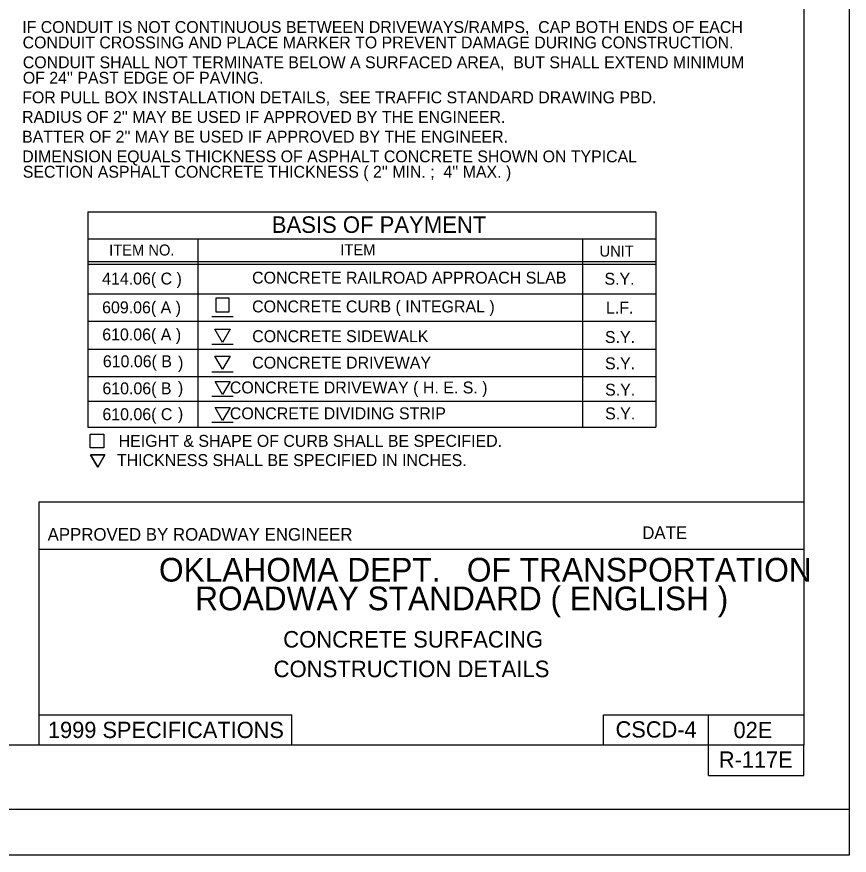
# Model space of a CAD drawing. Extents: x 990 to 1350, y 28 to 297.
# Drawn here: x 1259.3 to 1350.1, y 27.5 to 119 of the extents above; entities that cross this region are included whole.
import ezdxf

# ---------------------------------------------------------------- set-up
doc = ezdxf.new("R2010")
doc.units = 0
for name, color, linetype in [('Default', 7, 'Continuous'), ('Level 1', 7, 'Continuous'), ('Level 10', 7, 'Continuous')]:
    doc.layers.add(name, color=color, linetype=linetype)

msp = doc.modelspace()

# ---------------------------------------------------------------- linework, layer by layer
at = {"layer": 'Default'}
for p, q in [((1350.071, 257.283), (1350.071, 27.513)), ((1261.653, 66.049), (1261.653, 39.528)), ((1345.101, 66.049), (1261.653, 66.049)), ((1261.653, 60.89), (1345.101, 60.89)), ((1261.653, 42.834), (1289.264, 42.834)), ((1289.264, 39.528), (1289.264, 42.834)), ((1323.256, 39.528), (1323.256, 42.834)), ((1323.256, 42.834), (1345.101, 42.834)), ((1334.72, 36.221), (1334.72, 42.834)), ((1345.101, 36.221), (1345.101, 39.528)), ((1334.72, 36.221), (1345.101, 36.221))]:
    msp.add_line(p, q, dxfattribs=at)
for points in [[(1267.263, 73.452), (1268.767, 73.452), (1268.767, 71.954), (1267.263, 71.954)], [(1267.296, 71.207), (1268.09, 69.845), (1268.871, 71.205)], [(1267.296, 71.207), (1268.871, 71.205), (1268.09, 69.845)]]:
    msp.add_lwpolyline(points, close=True, dxfattribs=at)
at = {"layer": 'Level 1'}
for p, q in [((1267.022, 97.714), (1328.96, 97.714)), ((1267.022, 94.743), (1328.96, 94.743)), ((1279.01, 94.743), (1279.01, 74.229)), ((1320.988, 94.743), (1320.988, 74.229)), ((1267.062, 92.284), (1329, 92.284)), ((1267.062, 91.984), (1329, 91.984)), ((1267.102, 88.77), (1329.04, 88.77)), ((1280.522, 86.299), (1282.855, 86.299)), ((1267.102, 85.77), (1329.04, 85.77)), ((1280.522, 83.282), (1282.855, 83.282)), ((1267.022, 82.733), (1328.96, 82.733)), ((1267.022, 79.736), (1328.96, 79.736)), ((1280.522, 80.261), (1282.855, 80.261)), ((1267.022, 77.039), (1328.96, 77.039)), ((1280.522, 77.592), (1282.855, 77.592)), ((1280.522, 74.771), (1282.855, 74.771)), ((1345.111, 39.727), (1345.111, 39.727))]:
    msp.add_line(p, q, dxfattribs=at)
for points in [[(1267.022, 97.714), (1267.022, 95.521), (1267.022, 91.525), (1267.022, 87.529), (1267.022, 74.229)], [(1328.96, 97.714), (1328.96, 74.229)], [(1267.022, 74.229), (1328.96, 74.229)]]:
    msp.add_lwpolyline(points, dxfattribs=at)
for points in [[(1280.958, 86.811), (1282.427, 86.811), (1282.427, 88.282), (1280.958, 88.282)], [(1281.703, 83.468), (1280.882, 84.89), (1282.524, 84.89)], [(1281.703, 80.539), (1280.882, 81.961), (1282.524, 81.961)], [(1281.709, 77.762), (1280.888, 79.183), (1282.53, 79.183)], [(1281.709, 74.94), (1280.888, 76.362), (1282.53, 76.362)]]:
    msp.add_lwpolyline(points, close=True, dxfattribs=at)
at = {"layer": 'Level 10'}
for points in [[(1350.071, 27.513), (990.431, 27.513), (990.431, 257.283), (1350.071, 257.283)], [(1350.071, 252.314), (1005.442, 252.314), (1005.442, 32.535), (1350.071, 32.535)], [(1019.952, 39.531), (1019.966, 244.322), (1345.101, 244.322), (1345.101, 39.528), (1019.936, 39.528)]]:
    msp.add_lwpolyline(points, dxfattribs=at)

# ---------------------------------------------------------------- texts
at = {"layer": 'Default'}
for s, height, p in [('APPROVED BY ROADWAY ENGINEER', 1.37289, (1262.624, 61.831)), ('DATE', 1.3729, (1327.491, 62.014)), ('OKLAHOMA DEPT.   OF TRANSPORTATION', 2.58325, (1274.771, 57.368)), ('ROADWAY STANDARD ( ENGLISH )', 2.58325, (1278.718, 54.24)), ('CONCRETE SURFACING', 1.8, (1288.323, 50.171)), ('CONSTRUCTION DETAILS', 1.8, (1287.274, 46.941)), ('1999 SPECIFICATIONS', 1.776, (1262.661, 40.3)), ('CSCD-4', 1.776, (1324.584, 40.352)), ('R-117E', 1.776, (1335.846, 37.06))]:
    msp.add_text(s, height=height, dxfattribs=at).set_placement(p)
at = {"layer": 'Level 1'}
for s, height, p in [('IF CONDUIT IS NOT CONTINUOUS BETWEEN DRIVEWAYS/RAMPS,  CAP BOTH ENDS OF EACH', 1.295, (1259.856, 117.22)), ('CONDUIT CROSSING AND PLACE MARKER TO PREVENT DAMAGE DURING CONSTRUCTION.', 1.295, (1259.898, 115.536)), ('CONDUIT SHALL NOT TERMINATE BELOW A SURFACED AREA,  BUT SHALL EXTEND MINIMUM', 1.295, (1259.919, 113.371)), ("OF 24'' PAST EDGE OF PAVING.", 1.295, (1259.919, 111.687)), ('FOR PULL BOX INSTALLATION DETAILS,  SEE TRAFFIC STANDARD DRAWING PBD.', 1.295, (1259.857, 109.542)), ("RADIUS OF 2'' MAY BE USED IF APPROVED BY THE ENGINEER.", 1.295, (1259.842, 107.412)), ("BATTER OF 2'' MAY BE USED IF APPROVED BY THE ENGINEER.", 1.295, (1259.837, 105.256)), ('DIMENSION EQUALS THICKNESS OF ASPHALT CONCRETE SHOWN ON TYPICAL', 1.295, (1259.855, 103.106)), ("SECTION ASPHALT CONCRETE THICKNESS ( 2'' MIN. ;  4'' MAX. ) ", 1.295, (1259.918, 101.429)), ('BASIS OF PAYMENT', 1.8, (1287.075, 95.41)), ('ITEM NO.', 1.2, (1269.335, 92.94)), ('ITEM', 1.2, (1294.549, 92.967)), ('UNIT', 1.2, (1322.826, 92.82)), ('414.06( C )', 1.3, (1268.571, 89.776)), ('CONCRETE RAILROAD APPROACH SLAB', 1.3, (1284.931, 89.876)), ('S.Y.', 1.3, (1323.373, 89.756)), ('609.06( A )', 1.3, (1268.571, 86.633)), ('CONCRETE CURB ( INTEGRAL )', 1.3, (1284.931, 86.733)), ('L.F.', 1.3, (1323.538, 86.613)), ('610.06( A )', 1.3, (1268.585, 83.68)), ('CONCRETE SIDEWALK', 1.3, (1284.944, 83.488)), ('S.Y.', 1.3, (1323.42, 83.396)), ('610.06( B ', 1.3, (1268.647, 80.752)), (') ', 1.2987, (1276.853, 80.632)), ('CONCRETE DRIVEWAY', 1.3, (1284.944, 80.603)), ('S.Y.', 1.3, (1323.429, 80.525)), ('610.06( B ', 1.3, (1268.603, 77.799)), (') ', 1.2987, (1276.84, 77.881)), ('   CONCRETE DRIVEWAY ( H. E. S. )', 1.3, (1281.056, 77.895)), ('S.Y.', 1.3, (1323.439, 77.653)), ('610.06( C ', 1.3, (1268.603, 74.977)), (') ', 1.2987, (1276.84, 75.06)), ('   CONCRETE DIVIDING STRIP', 1.3, (1281.056, 75.073)), ('S.Y.', 1.3, (1323.439, 75.065)), ('HEIGHT & SHAPE OF CURB SHALL BE SPECIFIED.', 1.3, (1270.375, 72.067)), ('THICKNESS SHALL BE SPECIFIED IN INCHES.', 1.3, (1270.184, 69.969)), ('02E', 1.776, (1337.45, 40.288))]:
    msp.add_text(s, height=height, dxfattribs=at).set_placement(p)

doc.saveas('drawing.dxf')
